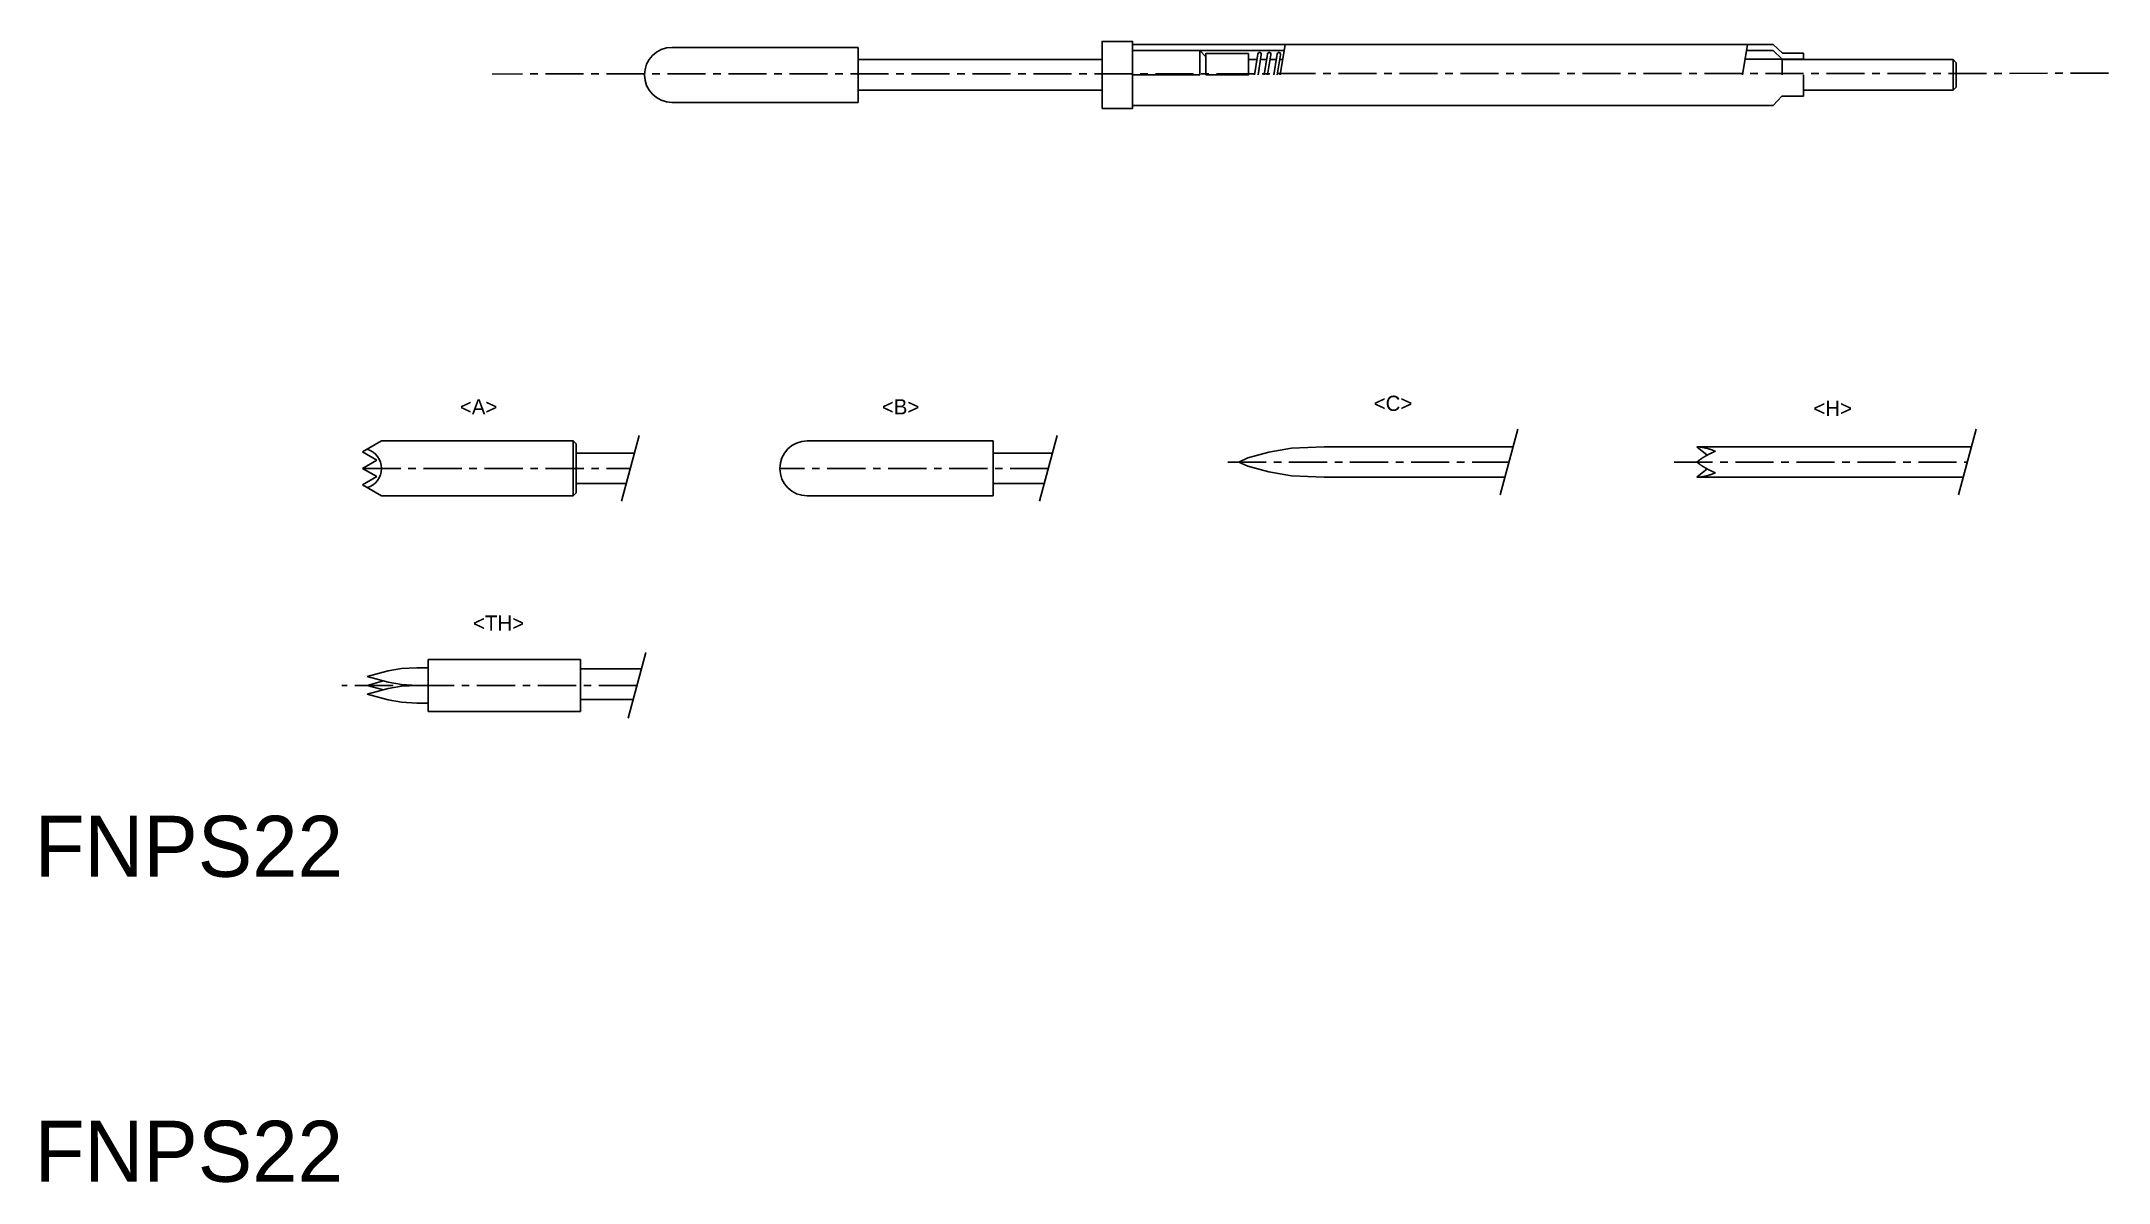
# Model space of a CAD drawing. Extents: x 65.2 to 133, y 64.8 to 102.2.
import ezdxf
from ezdxf.enums import TextEntityAlignment as Align

# ---------------------------------------------------------------- set-up
doc = ezdxf.new("R2010")
doc.units = 0
doc.linetypes.add('CENTER', pattern=[2, 1.25, -0.25, 0.25, -0.25])
doc.layers.get('0').update_dxf_attribs({"linetype": 'CONTINUOUS'})
doc.layers.get('DEFPOINTS').update_dxf_attribs({"linetype": 'CONTINUOUS'})
doc.layers.add('CENTER', color=1, linetype='CENTER')

msp = doc.modelspace()

# ---------------------------------------------------------------- linework, layer by layer
at = {"color": 7, "linetype": 'CONTINUOUS'}
for p, q in [((91.999, 102), (85.899, 102)), ((91.999, 101.6), (91.999, 102)), ((101, 102.1), (122, 102.1)), ((103.2, 101.895), (103.4, 101.695)), ((105.966, 101.895), (103.2, 101.895)), ((103.4, 101.695), (103.4, 101.1)), ((105.002, 101.1), (105.099, 101.71)), ((105.099, 101.71), (105.111, 101.784)), ((105.099, 101.71), (105.111, 101.784)), ((105.115, 101.1), (105.22, 101.763)), ((105.315, 101.1), (105.412, 101.71)), ((105.412, 101.71), (105.424, 101.784)), ((105.412, 101.71), (105.424, 101.784)), ((105.427, 101.1), (105.533, 101.763)), ((105.627, 101.1), (105.724, 101.71)), ((105.724, 101.71), (105.736, 101.784)), ((105.724, 101.71), (105.736, 101.784)), ((105.739, 101.1), (105.845, 101.763)), ((105.84, 101.1), (105.999, 102.1)), ((121, 101.1), (121.159, 102.1)), ((121.127, 101.895), (122, 101.895)), ((122.295, 101.62), (122, 101.895)), ((122.308, 101.814), (122.003, 102.098)), ((123, 101.814), (122.308, 101.814)), ((123, 101.814), (123, 101.62)), ((100, 101.6), (91.999, 101.6)), ((91.999, 101.6), (91.999, 100.6)), ((104.8, 101.6), (105.082, 101.6)), ((105.194, 101.6), (105.394, 101.6)), ((105.507, 101.6), (105.707, 101.6)), ((105.819, 101.6), (105.919, 101.6)), ((122.295, 101.62), (121.083, 101.62)), ((122.295, 101.62), (123, 101.62)), ((122.295, 101.62), (122.295, 101.1)), ((127.9, 101.6), (122.295, 101.6)), ((123, 100.404), (123, 101.1)), ((127.9, 101.6), (128, 101.5)), ((127.9, 101.6), (127.9, 100.6)), ((128, 100.7), (128, 101.5)), ((91.999, 100.2), (91.999, 100.6)), ((91.999, 100.6), (100, 100.6)), ((122, 100.1), (122.284, 100.404)), ((123, 100.404), (122.284, 100.404)), ((123, 100.6), (127.9, 100.6)), ((127.9, 100.6), (128, 100.7)), ((85.899, 100.2), (91.999, 100.2)), ((101, 100.1), (122, 100.1)), ((75.757, 88.738), (76.378, 89.098)), ((82.656, 89.098), (82.656, 87.298)), ((96.435, 89.098), (90.335, 89.098)), ((96.435, 88.698), (96.435, 89.098)), ((105.465, 88.727), (106.212, 88.859)), ((106.212, 88.859), (107.286, 88.906)), ((113.472, 88.906), (107.286, 88.906)), ((119.497, 88.906), (128.503, 88.906)), ((84.665, 88.698), (82.756, 88.698)), ((96.435, 88.698), (96.435, 87.698)), ((98.375, 88.698), (96.435, 88.698)), ((104.784, 88.545), (104.486, 88.406)), ((104.784, 88.267), (104.486, 88.406)), ((104.784, 88.545), (105.465, 88.727)), ((104.784, 88.267), (105.465, 88.084)), ((75.757, 87.658), (76.378, 87.298)), ((82.756, 87.698), (84.397, 87.698)), ((96.435, 87.698), (98.107, 87.698)), ((96.435, 87.298), (96.435, 87.698)), ((105.465, 88.084), (106.212, 87.953)), ((106.212, 87.953), (107.286, 87.906)), ((107.286, 87.906), (113.204, 87.906)), ((119.497, 87.906), (128.235, 87.906)), ((90.335, 87.298), (96.435, 87.298)), ((75.903, 81.371), (76.596, 81.557)), ((75.903, 81.371), (76.596, 81.186)), ((76.596, 81.557), (77.028, 81.633)), ((77.028, 81.633), (77.53, 81.66)), ((82.903, 81.621, 0), (84.899, 81.621, 0)), ((75.903, 81.082), (76.442, 81.227)), ((75.903, 81.082), (76.442, 80.938)), ((75.903, 80.793), (76.596, 80.979)), ((75.903, 80.793), (76.596, 80.608)), ((76.596, 81.186), (77.028, 81.109)), ((76.596, 80.979), (77.028, 81.055)), ((77.028, 81.109), (77.53, 81.082)), ((77.028, 81.055), (77.53, 81.082)), ((77.53, 81.082), (77.903, 81.082)), ((76.596, 80.608), (77.028, 80.531)), ((77.028, 80.531), (77.53, 80.504)), ((77.53, 80.504), (77.903, 80.504)), ((82.903, 80.621, 0), (84.631, 80.621, 0))]:
    msp.add_line(p, q, dxfattribs=at)
at = {"color": 3, "linetype": 'CONTINUOUS'}
for p, q in [((113.05, 87.328), (113.627, 89.483)), ((128.081, 87.328), (128.658, 89.483)), ((84.242, 87.121), (84.819, 89.275)), ((97.952, 87.121), (98.529, 89.275)), ((84.466, 80.005), (85.044, 82.16))]:
    msp.add_line(p, q, dxfattribs=at)
for p, q in [((76.378, 89.098), (82.656, 89.098)), ((82.656, 89.098), (82.756, 88.998)), ((82.756, 88.698), (82.756, 88.998)), ((75.756, 88.198), (76.224, 88.468)), ((75.756, 88.198), (76.224, 87.927)), ((75.757, 88.738), (76.224, 88.468)), ((82.756, 88.198), (82.756, 88.698)), ((82.756, 88.198), (82.756, 87.398)), ((75.757, 87.658), (76.224, 87.927)), ((82.756, 87.698), (82.756, 87.398)), ((76.378, 87.298), (82.656, 87.298)), ((82.656, 87.298), (82.756, 87.398)), ((77.903, 80.232), (77.903, 81.932)), ((77.903, 81.932), (82.903, 81.932)), ((77.903, 80.232), (77.903, 81.643)), ((82.903, 80.232), (82.903, 81.932)), ((77.903, 80.232), (82.903, 80.232))]:
    msp.add_line(p, q)
at = {"color": 7, "linetype": 'CONTINUOUS', "extrusion": (-0.5, -0.612372, -0.612372)}
msp.add_line((119.835, 88.629, -0.5), (119.497, 88.906, -0.5), dxfattribs=at)
at = {"color": 7, "linetype": 'CONTINUOUS', "extrusion": (-0.5, 0.612372, -0.612372)}
msp.add_line((119.835, 88.182, -0.5), (119.497, 87.906, -0.5), dxfattribs=at)
at = {"color": 7, "linetype": 'CONTINUOUS'}
for points in [[(100, 100), (101, 100), (101, 102.2), (100, 102.2)], [(101, 101.1), (103.2, 101.1), (103.2, 101.895), (101, 101.895)], [(103.4, 101.1), (104.8, 101.1), (104.8, 101.8), (103.4, 101.8)]]:
    msp.add_lwpolyline(points, close=True, dxfattribs=at)
for points in [[(120.108, 88.759, -0.854), (120.101, 88.762, -0.85), (120.094, 88.765, -0.847), (120.086, 88.768, -0.844), (120.079, 88.771, -0.841), (120.072, 88.774, -0.838), (120.064, 88.777, -0.835), (120.057, 88.78, -0.832), (120.05, 88.783, -0.828), (120.042, 88.786, -0.825), (120.035, 88.788, -0.822), (120.026, 88.791, -0.818), (120.019, 88.794, -0.815), (120.011, 88.797, -0.812), (120.004, 88.799, -0.808), (119.997, 88.802, -0.805), (119.989, 88.805, -0.801), (119.982, 88.807, -0.798), (119.975, 88.81, -0.794), (119.967, 88.812, -0.791), (119.96, 88.815, -0.787), (119.953, 88.817, -0.784), (119.945, 88.82, -0.78), (119.938, 88.822, -0.777), (119.931, 88.824, -0.773), (119.923, 88.827, -0.769), (119.916, 88.829, -0.766), (119.908, 88.831, -0.762), (119.901, 88.834, -0.758), (119.894, 88.836, -0.755), (119.886, 88.838, -0.751), (119.879, 88.84, -0.747), (119.872, 88.842, -0.743), (119.866, 88.844, -0.74), (119.858, 88.847, -0.736), (119.851, 88.849, -0.732), (119.844, 88.851, -0.728), (119.836, 88.852, -0.724), (119.829, 88.854, -0.72), (119.822, 88.856, -0.717), (119.816, 88.858, -0.713), (119.808, 88.86, -0.709), (119.801, 88.862, -0.705), (119.794, 88.863, -0.701), (119.788, 88.865, -0.697), (119.781, 88.867, -0.693), (119.773, 88.869, -0.689), (119.767, 88.87, -0.685), (119.76, 88.872, -0.681), (119.753, 88.873, -0.677), (119.747, 88.875, -0.673), (119.739, 88.876, -0.669), (119.732, 88.878, -0.665), (119.726, 88.879, -0.661), (119.719, 88.881, -0.656), (119.713, 88.882, -0.652), (119.706, 88.883, -0.648), (119.7, 88.884, -0.644), (119.692, 88.886, -0.64), (119.686, 88.887, -0.636), (119.679, 88.888, -0.632), (119.673, 88.889, -0.627), (119.666, 88.89, -0.623), (119.66, 88.891, -0.619), (119.654, 88.892, -0.615), (119.647, 88.893, -0.611), (119.641, 88.894, -0.606), (119.635, 88.895, -0.602), (119.629, 88.896, -0.598), (119.622, 88.897, -0.594), (119.616, 88.898, -0.589), (119.61, 88.898, -0.585), (119.604, 88.899, -0.581), (119.598, 88.9, -0.577), (119.592, 88.9, -0.572), (119.586, 88.901, -0.568), (119.581, 88.902, -0.564), (119.575, 88.902, -0.56), (119.569, 88.903, -0.555), (119.563, 88.903, -0.551), (119.557, 88.903, -0.547), (119.551, 88.904, -0.542), (119.545, 88.904, -0.538), (119.539, 88.904, -0.534), (119.533, 88.905, -0.529), (119.528, 88.905, -0.525), (119.523, 88.905, -0.521), (119.517, 88.905, -0.516), (119.511, 88.906, -0.512), (119.507, 88.906, -0.508), (119.501, 88.906, -0.503), (119.497, 88.906, -0.5)], [(120.108, 88.759, -0.146), (120.101, 88.756, -0.143), (120.094, 88.753, -0.14), (120.086, 88.75, -0.137), (120.079, 88.747, -0.134), (120.072, 88.744, -0.131), (120.064, 88.74, -0.129), (120.057, 88.737, -0.126), (120.05, 88.734, -0.123), (120.042, 88.731, -0.12), (120.035, 88.727, -0.117), (120.026, 88.724, -0.114), (120.019, 88.721, -0.112), (120.011, 88.717, -0.109), (120.004, 88.714, -0.106), (119.997, 88.711, -0.104), (119.989, 88.707, -0.101), (119.982, 88.704, -0.098), (119.975, 88.7, -0.096), (119.967, 88.697, -0.093), (119.96, 88.693, -0.091), (119.953, 88.689, -0.088), (119.945, 88.686, -0.086), (119.938, 88.682, -0.084), (119.931, 88.679, -0.081), (119.923, 88.675, -0.079), (119.916, 88.671, -0.077), (119.908, 88.668, -0.074), (119.901, 88.664, -0.072), (119.894, 88.66, -0.07), (119.886, 88.657, -0.068), (119.879, 88.653, -0.065), (119.872, 88.649, -0.063), (119.866, 88.645, -0.061), (119.858, 88.642, -0.059), (119.851, 88.638, -0.057), (119.844, 88.634, -0.055), (119.836, 88.63, -0.053), (119.829, 88.626, -0.051), (119.822, 88.622, -0.049), (119.816, 88.618, -0.047), (119.808, 88.614, -0.046), (119.801, 88.611, -0.044), (119.794, 88.607, -0.042), (119.788, 88.603, -0.04), (119.781, 88.599, -0.039), (119.773, 88.595, -0.037), (119.767, 88.591, -0.035), (119.76, 88.587, -0.034), (119.753, 88.583, -0.032), (119.747, 88.578, -0.031), (119.739, 88.574, -0.029), (119.732, 88.57, -0.028), (119.726, 88.566, -0.026), (119.719, 88.562, -0.025), (119.713, 88.558, -0.024), (119.706, 88.554, -0.022), (119.7, 88.55, -0.021), (119.692, 88.546, -0.02), (119.686, 88.541, -0.019), (119.679, 88.537, -0.018), (119.673, 88.533, -0.017), (119.666, 88.529, -0.015), (119.66, 88.525, -0.014), (119.654, 88.521, -0.013), (119.647, 88.516, -0.012), (119.641, 88.512, -0.011), (119.635, 88.508, -0.011), (119.629, 88.504, -0.01), (119.622, 88.499, -0.009), (119.616, 88.495, -0.008), (119.61, 88.491, -0.007), (119.604, 88.487, -0.007), (119.598, 88.482, -0.006), (119.592, 88.478, -0.005), (119.586, 88.474, -0.005), (119.581, 88.469, -0.004), (119.575, 88.465, -0.004), (119.569, 88.461, -0.003), (119.563, 88.457, -0.003), (119.557, 88.452, -0.002), (119.551, 88.448, -0.002), (119.545, 88.444, -0.001), (119.539, 88.439, -0.001), (119.533, 88.435, -0.001), (119.528, 88.431, -0.001), (119.523, 88.426, 0), (119.517, 88.422, 0), (119.511, 88.418, 0), (119.507, 88.413, 0), (119.501, 88.409, 0), (119.496, 88.406, 0)], [(119.496, 88.406, 0), (119.501, 88.402, 0), (119.507, 88.398, 0), (119.511, 88.394, 0), (119.517, 88.389, 0), (119.523, 88.385, 0), (119.528, 88.381, -0.001), (119.533, 88.376, -0.001), (119.539, 88.372, -0.001), (119.545, 88.368, -0.001), (119.551, 88.363, -0.002), (119.557, 88.359, -0.002), (119.563, 88.355, -0.003), (119.569, 88.35, -0.003), (119.575, 88.346, -0.004), (119.581, 88.342, -0.004), (119.586, 88.338, -0.005), (119.592, 88.333, -0.005), (119.598, 88.329, -0.006), (119.604, 88.325, -0.007), (119.61, 88.321, -0.007), (119.616, 88.316, -0.008), (119.622, 88.312, -0.009), (119.629, 88.308, -0.01), (119.635, 88.303, -0.011), (119.641, 88.299, -0.011), (119.647, 88.295, -0.012), (119.654, 88.291, -0.013), (119.66, 88.287, -0.014), (119.666, 88.282, -0.015), (119.673, 88.278, -0.017), (119.679, 88.274, -0.018), (119.686, 88.27, -0.019), (119.692, 88.266, -0.02), (119.7, 88.262, -0.021), (119.706, 88.257, -0.022), (119.713, 88.253, -0.024), (119.719, 88.249, -0.025), (119.726, 88.245, -0.026), (119.732, 88.241, -0.028), (119.739, 88.237, -0.029), (119.747, 88.233, -0.031), (119.753, 88.229, -0.032), (119.76, 88.225, -0.034), (119.767, 88.221, -0.035), (119.773, 88.217, -0.037), (119.781, 88.213, -0.039), (119.788, 88.209, -0.04), (119.794, 88.205, -0.042), (119.801, 88.201, -0.044), (119.808, 88.197, -0.046), (119.816, 88.193, -0.047), (119.822, 88.189, -0.049), (119.829, 88.185, -0.051), (119.836, 88.181, -0.053), (119.844, 88.177, -0.055), (119.851, 88.174, -0.057), (119.858, 88.17, -0.059), (119.866, 88.166, -0.061), (119.872, 88.162, -0.063), (119.879, 88.158, -0.065), (119.886, 88.155, -0.068), (119.894, 88.151, -0.07), (119.901, 88.147, -0.072), (119.908, 88.143, -0.074), (119.916, 88.14, -0.077), (119.923, 88.136, -0.079), (119.931, 88.133, -0.081), (119.938, 88.129, -0.084), (119.945, 88.125, -0.086), (119.953, 88.122, -0.088), (119.96, 88.118, -0.091), (119.967, 88.115, -0.093), (119.975, 88.111, -0.096), (119.982, 88.108, -0.098), (119.989, 88.104, -0.101), (119.997, 88.101, -0.104), (120.004, 88.097, -0.106), (120.011, 88.094, -0.109), (120.019, 88.091, -0.112), (120.026, 88.087, -0.114), (120.035, 88.084, -0.117), (120.042, 88.081, -0.12), (120.05, 88.077, -0.123), (120.057, 88.074, -0.126), (120.064, 88.071, -0.129), (120.072, 88.068, -0.131), (120.079, 88.064, -0.134), (120.086, 88.061, -0.137), (120.094, 88.058, -0.14), (120.101, 88.055, -0.143), (120.108, 88.052, -0.146)], [(119.497, 87.906, -0.5), (119.501, 87.906, -0.503), (119.507, 87.906, -0.508), (119.511, 87.906, -0.512), (119.517, 87.906, -0.516), (119.523, 87.906, -0.521), (119.528, 87.906, -0.525), (119.533, 87.907, -0.529), (119.539, 87.907, -0.534), (119.545, 87.907, -0.538), (119.551, 87.907, -0.542), (119.557, 87.908, -0.547), (119.563, 87.908, -0.551), (119.569, 87.909, -0.555), (119.575, 87.909, -0.56), (119.581, 87.91, -0.564), (119.586, 87.91, -0.568), (119.592, 87.911, -0.572), (119.598, 87.912, -0.577), (119.604, 87.912, -0.581), (119.61, 87.913, -0.585), (119.616, 87.914, -0.589), (119.622, 87.914, -0.594), (119.629, 87.915, -0.598), (119.635, 87.916, -0.602), (119.641, 87.917, -0.606), (119.647, 87.918, -0.611), (119.654, 87.919, -0.615), (119.66, 87.92, -0.619), (119.666, 87.921, -0.623), (119.673, 87.922, -0.627), (119.679, 87.923, -0.632), (119.686, 87.924, -0.636), (119.692, 87.926, -0.64), (119.7, 87.927, -0.644), (119.706, 87.928, -0.648), (119.713, 87.929, -0.652), (119.719, 87.931, -0.656), (119.726, 87.932, -0.661), (119.732, 87.934, -0.665), (119.739, 87.935, -0.669), (119.747, 87.937, -0.673), (119.753, 87.938, -0.677), (119.76, 87.939, -0.681), (119.767, 87.941, -0.685), (119.773, 87.943, -0.689), (119.781, 87.944, -0.693), (119.788, 87.946, -0.697), (119.794, 87.948, -0.701), (119.801, 87.949, -0.705), (119.808, 87.951, -0.709), (119.816, 87.953, -0.713), (119.822, 87.955, -0.717), (119.829, 87.957, -0.72), (119.836, 87.959, -0.724), (119.844, 87.961, -0.728), (119.851, 87.963, -0.732), (119.858, 87.965, -0.736), (119.866, 87.967, -0.74), (119.872, 87.969, -0.743), (119.879, 87.971, -0.747), (119.886, 87.973, -0.751), (119.894, 87.975, -0.755), (119.901, 87.978, -0.758), (119.908, 87.98, -0.762), (119.916, 87.982, -0.766), (119.923, 87.984, -0.769), (119.931, 87.987, -0.773), (119.938, 87.989, -0.777), (119.945, 87.992, -0.78), (119.953, 87.994, -0.784), (119.96, 87.997, -0.787), (119.967, 87.999, -0.791), (119.975, 88.002, -0.794), (119.982, 88.004, -0.798), (119.989, 88.007, -0.801), (119.997, 88.009, -0.805), (120.004, 88.012, -0.808), (120.011, 88.015, -0.812), (120.019, 88.017, -0.815), (120.026, 88.02, -0.818), (120.035, 88.023, -0.822), (120.042, 88.026, -0.825), (120.05, 88.028, -0.828), (120.057, 88.031, -0.832), (120.064, 88.034, -0.835), (120.072, 88.037, -0.838), (120.079, 88.04, -0.841), (120.086, 88.043, -0.844), (120.094, 88.046, -0.847), (120.101, 88.049, -0.85), (120.108, 88.052, -0.854)]]:
    msp.add_polyline3d(points, dxfattribs=at)
for centre, radius, start, end in [((85.899, 101.1), 0.9, 90, 270), ((105.166, 101.778), 0.0557, 344.828, 173.67804), ((105.166, 101.778), 0.0557, 344.828, 173.67804), ((105.479, 101.778), 0.0557, 344.828, 173.67804), ((105.479, 101.778), 0.0557, 344.828, 173.67804), ((105.791, 101.778), 0.0557, 344.828, 173.67804), ((105.791, 101.778), 0.0557, 344.828, 173.67804), ((90.335, 88.198), 0.9, 90, 270)]:
    msp.add_arc(centre, radius, start, end, dxfattribs=at)
msp.add_arc((75.722, 88.198), 0.656, 286.55037, 73.30852)
at = {"layer": 'CENTER', "color": 1, "linetype": 'CENTER'}
for p, q in [((133, 101.152), (80, 101.129)), ((75.756, 88.198), (84.531, 88.198)), ((98.241, 88.198), (89.435, 88.198)), ((104.128, 88.406), (113.338, 88.406)), ((118.761, 88.406), (128.369, 88.406)), ((84.755, 81.082), (75.072, 81.082))]:
    msp.add_line(p, q, dxfattribs=at)
at = {"layer": 'DEFPOINTS', "color": 7, "linetype": 'CONTINUOUS'}
for p, q in [((77.53, 81.66), (77.903, 81.66)), ((77.53, 81.082), (77.903, 81.082))]:
    msp.add_line(p, q, dxfattribs=at)

# ---------------------------------------------------------------- texts
at = {"color": 7, "linetype": 'CONTINUOUS'}
for s, p in [('<A>', (79.56, 90.217)), ('<B>', (93.395, 90.217)), ('<C>', (109.539, 90.332)), ('<H>', (123.953, 90.17, 0)), ('<TH>', (80.215, 83.125))]:
    msp.add_text(s, height=0.5, dxfattribs=at).set_placement(p, align=Align.MIDDLE)
for p in [(65.005, 74.807), (65.005, 64.807)]:
    msp.add_text('FNPS22', height=2, dxfattribs=at).set_placement(p)

doc.saveas('drawing.dxf')
